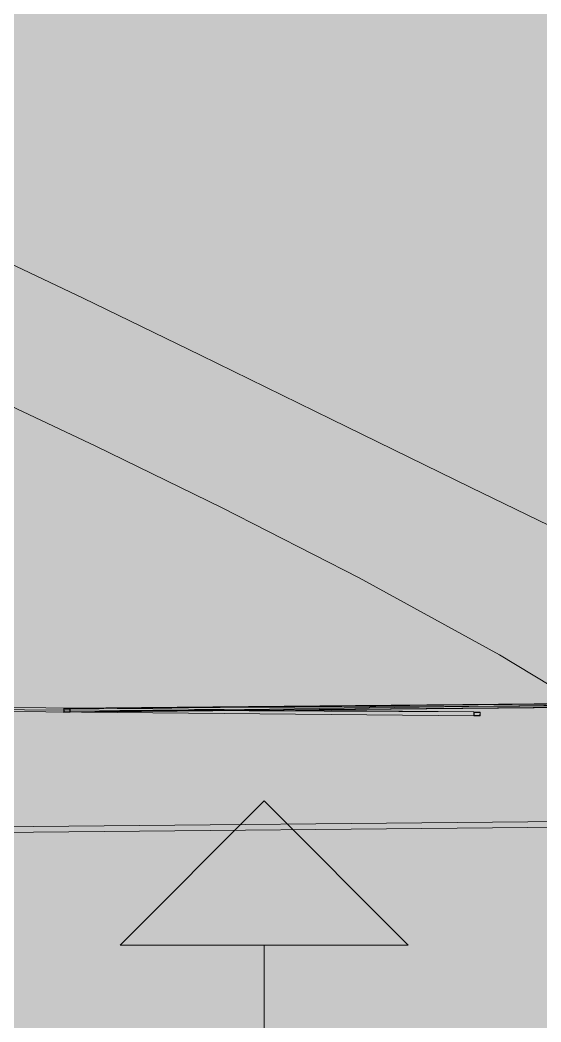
# Model space of a CAD drawing. Header units: millimetres. Extents: x 132836 to 1862386, y -330276 to -143438.
# Drawn here: x 375829 to 378992, y -273171 to -267093 of the extents above; entities that cross this region are included whole.
import ezdxf

# ---------------------------------------------------------------- set-up
doc = ezdxf.new("R2010")
doc.units = ezdxf.units.MM
doc.header["$MEASUREMENT"] = 0
doc.linetypes.add('HIDDEN', pattern=[0.375, 0.25, -0.125])
for name, color, linetype in [('Divers - Dessin général', 7, 'Continuous'), ('Nouveau_0', 7, 'Continuous'), ('Nouveau_CN_01_00', 7, 'Continuous'), ('Nouveau_CN_02_00', 7, 'Continuous')]:
    doc.layers.add(name, color=color, linetype=linetype)

# ---------------------------------------------------------------- blocks, each defined once
blk = doc.blocks.new('Ligne_5_7', base_point=(377311.5, -275066.1))
at = {"linetype": 'Continuous', "lineweight": 5, "true_color": 0x990000}
blk.add_hatch(color=14, dxfattribs=at).paths.add_polyline_path([(377311.5, -271830.4), (376436.5, -272705.4), (378186.5, -272705.4)])
at = {"color": 14, "linetype": 'Continuous', "lineweight": 5, "true_color": 0x990000}
for p, q in [((377311.5, -271830.4), (376436.5, -272705.4)), ((377311.5, -271830.4), (378186.5, -272705.4)), ((378186.5, -272705.4), (376436.5, -272705.4))]:
    blk.add_line(p, q, dxfattribs=at)
at = {"color": 12, "linetype": 'HIDDEN', "lineweight": 5, "true_color": 0xcc0000}
blk.add_line((377311.5, -275066.1), (377311.5, -272705.4), dxfattribs=at)

msp = doc.modelspace()

# ---------------------------------------------------------------- hatches: boundary and pattern name
at = {"linetype": 'Continuous', "lineweight": 0, "true_color": 0x6f6f6f}
h = msp.add_hatch(color=8, dxfattribs=at)
h.paths.add_polyline_path([(360547.961, -295062.571), (487920.34, -293826.868), (487920.34, -270902.734), (487462.568, -270902.734), (472913.119, -271040.575), (472913.119, -163437.635), (371855.719, -163437.635), (371855.719, -271040.575), (371882.482, -271040.57), (371882.665, -272000.514, -0.40942736), (367883.201, -275935.042), (360547.961, -275935.042)])
h.paths.add_polyline_path([(377135.103, -260639.953), (373845.103, -260639.953), (373845.103, -248364.953), (373845.103, -243089.974), (373845.103, -242189.974), (377135.103, -242189.974)], flags=0)
h.paths.add_polyline_path([(380202.952, -171995.57), (431505.799, -171995.57), (464309.564, -171995.57), (464309.564, -262465.571), (462925.553, -262565.571), (438593.575, -262550.571), (437925.553, -262550.571), (436549.587, -262550.571), (436549.587, -189810.571), (412055.061, -189810.571), (412055.061, -201780.57), (412055.061, -204495.57), (415454.069, -204495.57), (415454.069, -208495.57), (415454.069, -218295.57), (405655.061, -218295.57), (405655.061, -222495.57), (415474.561, -222495.57), (415474.561, -260810.571), (380202.952, -260810.571), (380202.952, -230015.57), (380202.952, -193810.571)], flags=0)
h.paths.add_polyline_path([(381436.562, -269433.913, -0.09031866), (381558.292, -268727.623, -0.20144873), (382612.158, -267592.74, -0.10421145), (383417.525, -267415.055), (384017.498, -267409.371, -0.10404461), (384824.873, -267571.244, -0.23825546), (385983.776, -268953.318, -0.05518862), (386036.355, -269390.334), (386038.45, -269611.438), (386050.565, -270890.267), (385792.102, -271892.761, -0.26794919), (384069.602, -272909.124), (383469.629, -272914.808, -0.19371746), (382078.771, -272370.185, -0.07056876), (381728.183, -271931.262, -0.1316525), (381450.772, -270933.845)], flags=0)
h.paths.add_polyline_path([(394027.271, -275599.002, -0.4157911), (392016.505, -273599.031), (392016.505, -273452.052), (392030.007, -267377.824, -0.3805567), (394016.505, -265609.826), (394094.233, -265609.826), (394094.233, -270609.826), (409094.233, -270609.826), (409094.233, -265609.826), (414055.71, -265609.826, -0.41421356), (415555.71, -267109.826), (415555.71, -273660.699, -0.34550161), (413836.804, -275433.432)], flags=0)
h.paths.add_polyline_path([(424209.612, -271504.083, -0.13447393), (423930.467, -270484.937), (423930.467, -268984.937, -0.41421356), (425930.467, -266984.937), (426530.467, -266984.937, -0.41421356), (428530.467, -268984.937), (428530.467, -270484.937, -0.12882035), (428273.55, -271465.581, -0.27093629), (426530.467, -272484.937), (425930.467, -272484.937, -0.26498)], flags=0)
h.paths.add_polyline_path([(436562.206, -273329.325), (436569.468, -267730.336, -0.09856151), (436800.237, -266943.721), (436817.2, -266951.545, -0.258849), (438654.998, -265605.827), (438652.661, -265587.294), (439337.088, -265587.294), (439337.088, -265687.294), (439337.088, -270687.294), (469237.088, -270687.294), (469237.088, -265687.294), (470907.523, -265687.294), (472885.813, -265687.294), (472885.813, -267687.294), (472885.813, -271062.255, 0.00134576), (472885.842, -271073.021), (472896.728, -273095.233, -0.41421356), (470907.523, -275105.97), (462184.053, -275105.97, -0.00518896), (462130.957, -275116.103), (454147.511, -275196.191), (438770.531, -275253.24, -0.38655333), (436572.608, -273475.385, -0.02518922)], flags=0)

# ---------------------------------------------------------------- linework, layer by layer
at = {"color": 7, "linetype": 'Continuous', "lineweight": 20, "flags": 128}
for points in [[(374035.658, -271247.717), (378585.256, -271290.82)], [(376132.191, -271271.219), (380675.784, -271228.173)], [(380675.802, -271230.167), (376132.373, -271290.418)], [(376132.373, -271290.418), (380675.965, -271247.372)], [(380682.712, -271225.708), (376133.114, -271268.81)], [(380682.916, -271247.243), (376133.114, -271268.81)], [(380682.94, -271249.706), (376133.341, -271292.809)], [(374035.43, -271271.716), (378585.029, -271314.819)], [(374035.454, -271269.253), (378585.256, -271290.82)], [(376133.114, -271268.81), (376095.298, -271269.169)], [(376096.266, -271271.559), (376095.298, -271269.169)], [(376095.298, -271269.169), (376095.525, -271293.167)], [(376096.266, -271271.559), (376095.525, -271293.167)], [(376132.373, -271290.418), (376095.525, -271293.167)], [(376096.448, -271290.759), (376095.525, -271293.167)], [(376133.341, -271292.809), (376095.525, -271293.167)], [(376133.114, -271268.81), (376096.266, -271271.559)], [(376132.191, -271271.219), (376096.266, -271271.559)], [(376096.266, -271271.559), (376132.191, -271271.219)], [(376132.192, -271271.355), (376096.266, -271271.559)], [(376096.266, -271271.559), (376096.448, -271290.759)], [(376096.448, -271290.759), (376096.266, -271271.559)], [(376096.448, -271290.759), (376132.373, -271290.418)], [(376132.373, -271290.418), (376096.448, -271290.759)], [(376132.191, -271271.219), (376133.114, -271268.81)], [(376132.373, -271290.418), (376132.191, -271271.219)], [(376132.191, -271271.219), (376132.373, -271290.418)], [(376133.341, -271292.809), (376132.191, -271271.219)], [(376133.341, -271292.809), (376132.373, -271290.418)], [(376133.114, -271268.81), (376133.341, -271292.809)], [(378585.256, -271290.82), (378585.029, -271314.819)], [(378585.029, -271314.819), (378586.179, -271293.229)], [(378585.029, -271314.819), (378585.997, -271312.428)], [(378585.029, -271314.819), (378622.845, -271315.177)], [(378586.179, -271293.229), (378585.256, -271290.82)], [(378585.256, -271290.82), (378623.072, -271291.178)], [(378585.256, -271290.82), (378622.104, -271293.569)], [(378586.179, -271293.229), (378585.997, -271312.428)], [(378585.997, -271312.428), (378621.922, -271312.768)], [(378585.997, -271312.428), (378622.845, -271315.177)], [(378622.104, -271293.569), (378586.179, -271293.229)], [(378621.922, -271312.768), (378622.104, -271293.569)], [(378621.922, -271312.768), (378622.845, -271315.177)], [(378622.104, -271293.569), (378623.072, -271291.178)], [(378622.104, -271293.569), (378622.845, -271315.177)], [(378623.072, -271291.178), (378622.845, -271315.177)]]:
    msp.add_lwpolyline(points, dxfattribs=at)
at = {"layer": 'Divers - Dessin général', "color": 8, "linetype": 'Continuous', "lineweight": 5}
msp.add_lwpolyline([(472905.195, -163437.635), (472885.813, -271067.638), (371555.907, -272027.634), (371538.537, -197317.635), (371535.195, -163437.635)], close=True, dxfattribs=at)
at = {"layer": 'Divers - Dessin général', "color": 14, "linetype": 'Continuous', "lineweight": 5, "true_color": 0x990000}
msp.add_lwpolyline([(472905.195, -163437.635), (472885.813, -271067.638), (371555.907, -272027.634), (371538.537, -197317.635), (371535.195, -163437.635)], close=True, dxfattribs=at)
at = {"layer": 'Nouveau_0', "color": 8, "linetype": 'Continuous', "lineweight": 5}
msp.add_line((371535.195, -272063.016), (472898.712, -271079.638), dxfattribs=at)
msp.add_line((371535.195, -272063.016), (472898.712, -271079.638), dxfattribs=at)
at = {"layer": 'Nouveau_0', "color": 8, "linetype": 'Continuous', "lineweight": 5, "flags": 128}
msp.add_lwpolyline([(371535.195, -272063.016), (472898.712, -271079.638), (472898.712, -163437.635), (371535.195, -163437.635), (371535.195, -197326.333)], close=True, dxfattribs=at)
at = {"layer": 'Nouveau_CN_01_00', "color": 8, "linetype": 'Continuous', "lineweight": 5, "flags": 128}
msp.add_lwpolyline([(381729.749, -273580.009), (381451.34, -273043.991), (380968.319, -272502.931), (380325.637, -271966.27), (379568.244, -271443.449), (378741.088, -270943.908), (377889.121, -270477.089), (377057.29, -270052.43), (376290.547, -269679.375), (375623.559, -269365.857)], dxfattribs=at)
at = {"layer": 'Nouveau_CN_02_00', "color": 8, "linetype": 'Continuous', "lineweight": 5, "flags": 128}
msp.add_lwpolyline([(382746.3, -271839.538), (382005.339, -271533.209), (381191.133, -271172.97), (380329.493, -270774.931), (379446.228, -270355.2), (378567.148, -269929.885), (377718.062, -269515.094), (376924.782, -269126.936), (376213.116, -268781.519), (375601.921, -268492.158)], dxfattribs=at)

# ---------------------------------------------------------------- block references
at = {"color": 12, "linetype": 'HIDDEN', "lineweight": 5, "true_color": 0xcc0000}
msp.add_blockref('Ligne_5_7', (377311.524, -275066.066), dxfattribs=at)

doc.saveas('drawing.dxf')
